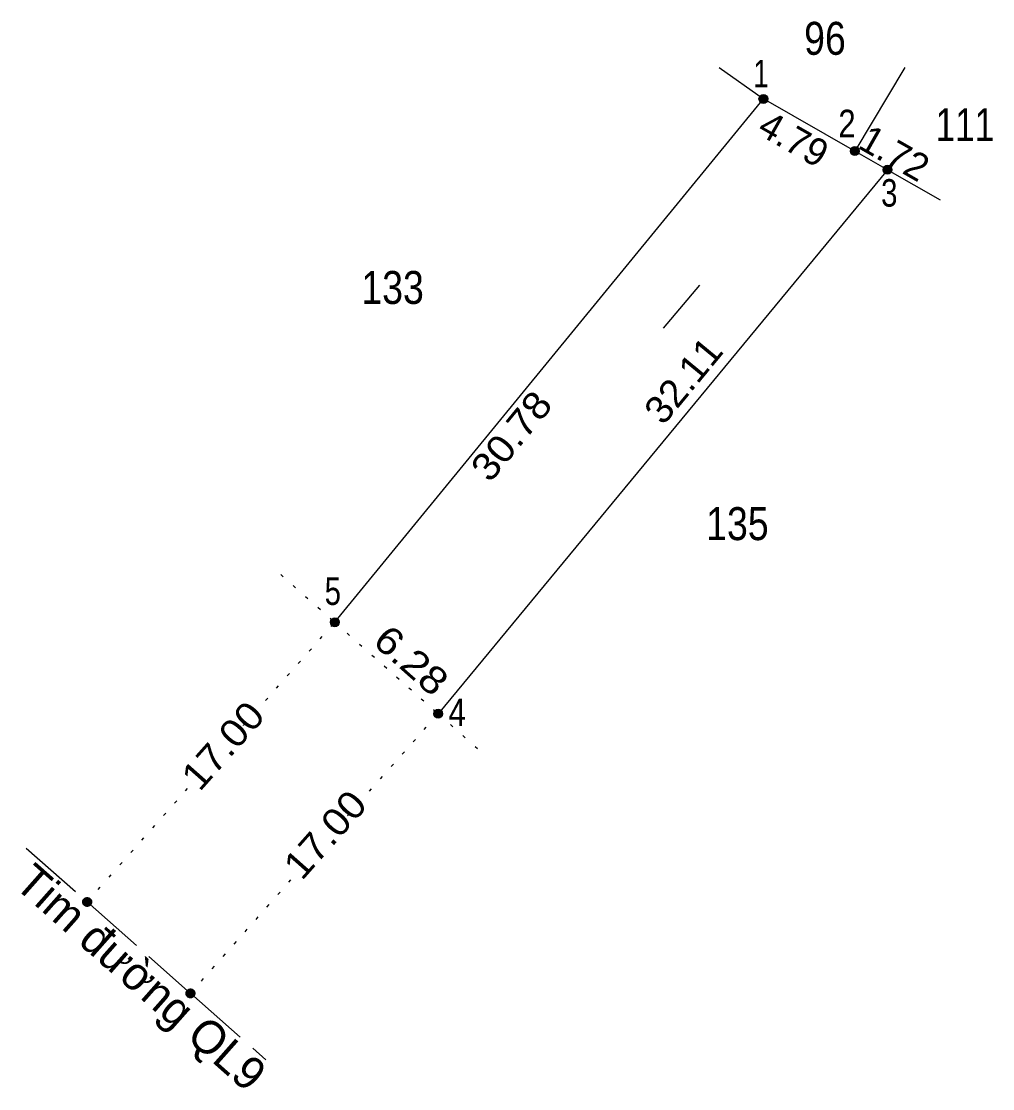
# Model space of a CAD drawing. Header units: metres. Extents: x 536771 to 537815, y 1837287 to 1837416.
# Drawn here: x 537770.41 to 537814.6, y 1837341 to 1837389.58 of the extents above; entities that cross this region are included whole.
import ezdxf
from ezdxf.enums import TextEntityAlignment as Align

# ---------------------------------------------------------------- set-up
doc = ezdxf.new("R2010")
doc.units = ezdxf.units.M
doc.header["$LTSCALE"] = 0.5
doc.linetypes.add('DOTTED', pattern=[1.5, 0.3, -1.2])
doc.linetypes.add('LONG_DASHED', pattern=[7.5, 6, -1.5])
for name, color, linetype, lineweight in [('10', 7, 'Continuous', 13), ('50', 7, 'DOTTED', 13), ('63', 7, 'Continuous', 13), ('8', 7, 'DOTTED', 13)]:
    doc.layers.add(name, color=color, linetype=linetype, lineweight=lineweight)

msp = doc.modelspace()

# ---------------------------------------------------------------- hatches: boundary and pattern name
at = {"layer": '63'}
for points in [[(537804.37, 1837386.05, 1), (537803.97, 1837386.05, 1)], [(537808.53, 1837383.68, 1), (537808.13, 1837383.68, 1)], [(537810.02, 1837382.83, 1), (537809.62, 1837382.83, 1)], [(537784.87, 1837362.23, 1), (537784.47, 1837362.23, 1)], [(537789.57, 1837358.07, 1), (537789.17, 1837358.07, 1)], [(537773.6, 1837349.5, 1), (537773.2, 1837349.5, 1)], [(537778.3, 1837345.34, 1), (537777.9, 1837345.34, 1)]]:
    msp.add_hatch(color=256, dxfattribs=at).paths.add_polyline_path(points)

# ---------------------------------------------------------------- linework, layer by layer
at = {"layer": '10'}
for p, q in [((537802.16, 1837387.48), (537804.17, 1837386.05)), ((537810.61, 1837387.48), (537808.33, 1837383.68)), ((537784.67, 1837362.23), (537804.17, 1837386.05)), ((537809.82, 1837382.83), (537789.37, 1837358.07)), ((537809.82, 1837382.83), (537812.22, 1837381.46))]:
    msp.add_line(p, q, dxfattribs=at)
msp.add_lwpolyline([(537809.82, 1837382.83), (537808.33, 1837383.68), (537804.17, 1837386.05)], dxfattribs=at)
at = {"layer": '50'}
for p, q in [((537782.21, 1837364.4), (537784.67, 1837362.23)), ((537784.67, 1837362.23), (537789.37, 1837358.07)), ((537789.37, 1837358.07), (537791.36, 1837356.31))]:
    msp.add_line(p, q, dxfattribs=at)
at = {"layer": '50', "linetype": 'LONG_DASHED'}
for p, q in [((537770.62, 1837351.95), (537773.43, 1837349.48)), ((537773.4, 1837349.5), (537778.1, 1837345.34)), ((537778.12, 1837345.33), (537781.53, 1837342.32))]:
    msp.add_line(p, q, dxfattribs=at)
at = {"layer": '63'}
msp.add_line((537799.62, 1837375.62), (537801.28, 1837377.58), dxfattribs=at)
for centre in [(537804.17, 1837386.05), (537808.33, 1837383.68), (537809.82, 1837382.83), (537784.67, 1837362.23), (537789.37, 1837358.07)]:
    msp.add_circle(centre, 0.2, dxfattribs=at)
at = {"layer": '63', "linetype": 'LONG_DASHED'}
for centre in [(537773.4, 1837349.5), (537778.1, 1837345.34)]:
    msp.add_circle(centre, 0.2, dxfattribs=at)
at = {"layer": '8'}
for p, q in [((537780.52, 1837357.54), (537784.67, 1837362.23)), ((537785.25, 1837353.42), (537789.37, 1837358.07)), ((537780.51, 1837357.53), (537780.52, 1837357.54)), ((537773.4, 1837349.5), (537778.23, 1837354.96)), ((537778.1, 1837345.34), (537782.96, 1837350.83))]:
    msp.add_line(p, q, dxfattribs=at)

# ---------------------------------------------------------------- texts
at = {"layer": '63'}
for s, height, width, p in [('96', 1.5, 0.85, (537807.92, 1837388.06)), (' 1', 1.25, 0.75, (537804.41, 1837386.58)), (' 2', 1.25, 0.85, (537808.37, 1837384.31)), ('111', 1.5, 0.8, (537814.68, 1837384.13)), (' 3', 1.25, 0.8, (537810.27, 1837381.15)), (' 133', 1.5, 0.85, (537788.72, 1837376.72)), ('135', 1.5, 0.85, (537804.41, 1837365.97)), (' 5', 1.25, 0.8, (537784.95, 1837363.02)), (' 4', 1.25, 0.85, (537790.63, 1837357.51))]:
    msp.add_text(s, height=height, dxfattribs=dict(at, width=width)).set_placement(p, align=Align.RIGHT)
for s, height, rotation, p in [('4.79', 1.25, 330.329, (537805.2406, 1837383.6837)), ('1.72', 1.25, 330.297, (537809.8253, 1837383.0399)), ('Tim đường QL9', 1.5, 318.488, (537775.3529, 1837345.5071))]:
    msp.add_text(s, height=height, rotation=rotation, dxfattribs=at).set_placement(p, align=Align.CENTER)
for s, rotation, width, p in [('32.11', 50.446, 1.05, (537801.0088, 1837372.842)), ('30.78', 50.695, 1.1, (537793.1864, 1837370.3191)), ('6.28', 318.488, 1.15, (537787.7358, 1837360.0303)), ('17.00', 48.481, 1.1, (537780.0421, 1837356.2058)), ('17.00', 48.481, 1.1, (537784.6921, 1837352.1557))]:
    msp.add_text(s, height=1.25, rotation=rotation, dxfattribs=dict(at, width=width)).set_placement(p, align=Align.CENTER)

doc.saveas('drawing.dxf')
